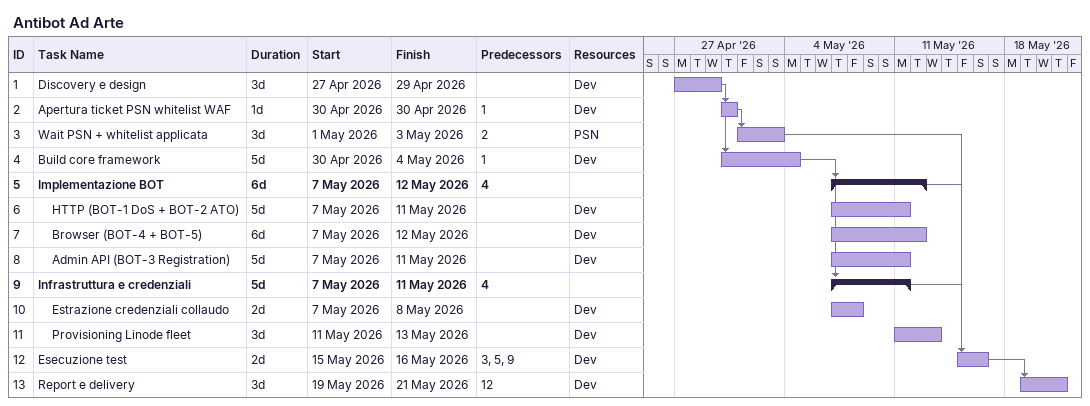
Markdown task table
Antibot Ad Arte

| ID | Level | Task | Duration | Start | Finish | Predecessors | Resources |
|---|---|---|---|---|---|---|---|
| 1 | 1 | Discovery e design | 3d | 2026-04-27 | 2026-04-29 |  | Dev |
| 2 | 1 | Apertura ticket PSN whitelist WAF | 1d | 2026-04-30 | 2026-04-30 | 1 | Dev |
| 3 | 1 | Wait PSN + whitelist applicata | 3d | 2026-05-01 | 2026-05-03 | 2 | PSN |
| 4 | 1 | Build core framework | 5d | 2026-04-30 | 2026-05-04 | 1 | Dev |
| 5 | 1 | **Implementazione BOT** | 6d | 2026-05-07 | 2026-05-12 | 4 |  |
| 6 | 2 | HTTP (BOT-1 DoS + BOT-2 ATO) | 5d | 2026-05-07 | 2026-05-11 |  | Dev |
| 7 | 2 | Browser (BOT-4 + BOT-5) | 6d | 2026-05-07 | 2026-05-12 |  | Dev |
| 8 | 2 | Admin API (BOT-3 Registration) | 5d | 2026-05-07 | 2026-05-11 |  | Dev |
| 9 | 1 | **Infrastruttura e credenziali** | 5d | 2026-05-07 | 2026-05-11 | 4 |  |
| 10 | 2 | Estrazione credenziali collaudo | 2d | 2026-05-07 | 2026-05-08 |  | Dev |
| 11 | 2 | Provisioning Linode fleet | 3d | 2026-05-11 | 2026-05-13 |  | Dev |
| 12 | 1 | Esecuzione test | 2d | 2026-05-15 | 2026-05-16 | 3, 5, 9 | Dev |
| 13 | 1 | Report e delivery | 3d | 2026-05-19 | 2026-05-21 | 12 | Dev |
